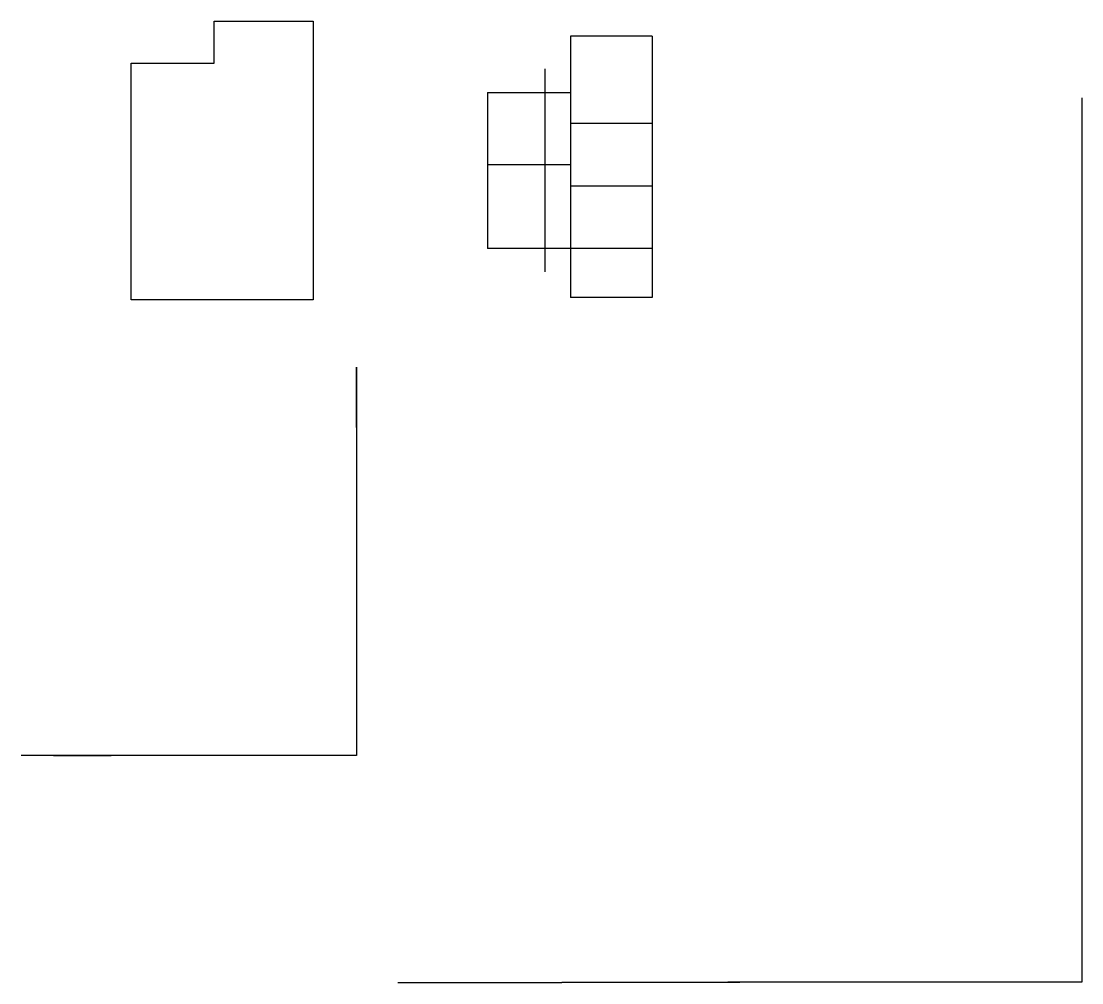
# Model space of a CAD drawing. Header units: inches. Extents: x 2 to 188, y -54 to 24.
# Drawn here: x 103.01 to 149.66, y -53.9 to -11.61 of the extents above; entities that cross this region are included whole.
import ezdxf

# ---------------------------------------------------------------- set-up
doc = ezdxf.new("R2010")
doc.units = ezdxf.units.IN
doc.header["$MEASUREMENT"] = 0

msp = doc.modelspace()

# ---------------------------------------------------------------- linework, layer by layer
for p, q in [((127.17, -12.261), (127.17, -23.761)), ((130.77, -12.261), (127.17, -12.261)), ((130.77, -12.261), (130.77, -23.761)), ((126.045, -13.697), (126.045, -22.628)), ((123.52, -14.736), (127.17, -14.736)), ((123.52, -14.736), (123.52, -21.611)), ((149.661, -14.972), (149.661, -21.847)), ((130.77, -16.111), (127.17, -16.111)), ((123.52, -17.911), (127.17, -17.911)), ((130.77, -18.861), (127.17, -18.861)), ((130.77, -21.611), (123.52, -21.611)), ((149.661, -21.847), (149.661, -30.872)), ((130.77, -23.761), (127.17, -23.761)), ((117.765, -28.145), (117.765, -26.82)), ((117.765, -29.47), (117.765, -28.145)), ((117.765, -29.47), (117.765, -38.4)), ((149.661, -30.872), (149.661, -42.372)), ((117.765, -38.4), (117.765, -43.9)), ((149.661, -42.372), (149.661, -53.872)), ((104.351, -43.9), (103.014, -43.9)), ((104.44, -43.9), (106.965, -43.9)), ((110.565, -43.9), (106.965, -43.9)), ((114.165, -43.9), (110.565, -43.9)), ((117.765, -43.9), (114.165, -43.9)), ((123.186, -53.9), (119.586, -53.9)), ((126.786, -53.9), (123.186, -53.9)), ((126.786, -53.872), (130.436, -53.872)), ((130.436, -53.872), (134.086, -53.872)), ((137.686, -53.872), (134.086, -53.872)), ((144.936, -53.872), (137.686, -53.872)), ((149.661, -53.872), (144.936, -53.872))]:
    msp.add_line(p, q)
for points in [[(111.498, -11.607), (115.848, -11.607), (115.848, -23.857), (107.848, -23.857), (107.848, -13.457), (111.498, -13.457), (111.498, -11.607)], [(149.661, -14.972), (149.661, -53.872), (119.586, -53.9)], [(117.765, -26.82), (117.765, -43.9), (103.014, -43.9)]]:
    msp.add_lwpolyline(points)

doc.saveas('drawing.dxf')
